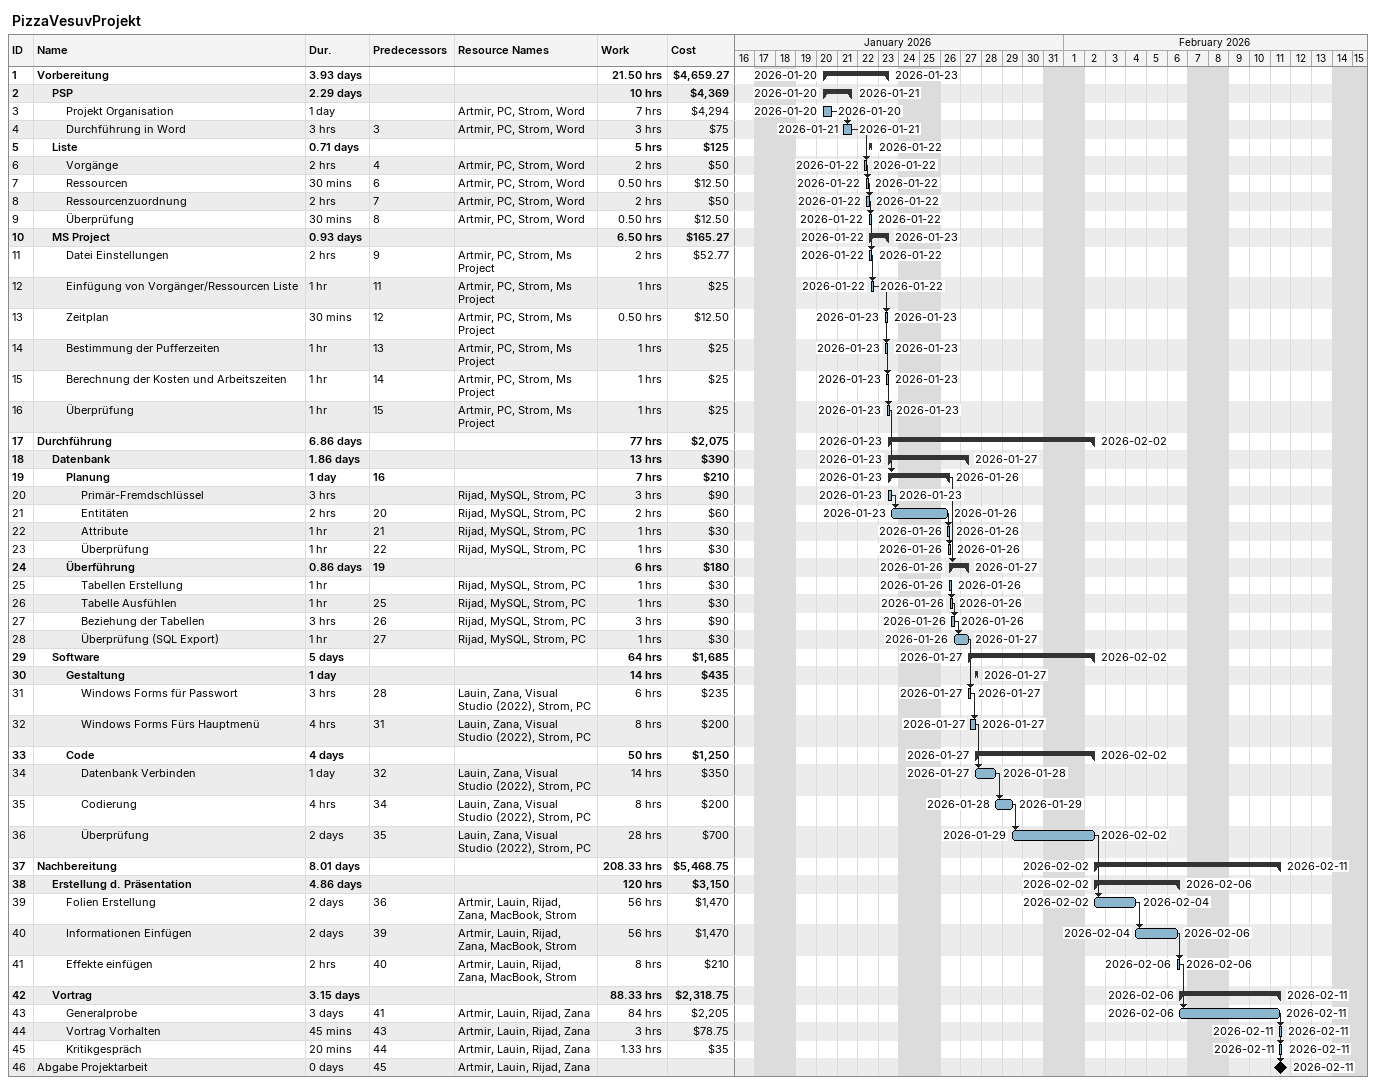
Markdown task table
PizzaVesuvProjekt

| ID | Level | Task | Duration | Start | Finish | Predecessors | Resources | Work (h) | Cost ($) |
|---|---|---|---|---|---|---|---|---|---|
| 1 | 1 | **Vorbereitung** | 3.93d | 2026-01-20 | 2026-01-23 |  |  | 21.50 | 4659.27 |
| 2 | 2 | **PSP** | 2.29d | 2026-01-20 | 2026-01-21 |  |  | 10 | 4369 |
| 3 | 3 | Projekt Organisation | 1d | 2026-01-20 | 2026-01-20 |  | Artmir, PC, Strom, Word | 7 | 4294 |
| 4 | 3 | Durchführung in Word | 3h | 2026-01-21 | 2026-01-21 | 3 | Artmir, PC, Strom, Word | 3 | 75 |
| 5 | 2 | **Liste** | 0.71d | 2026-01-22 | 2026-01-22 |  |  | 5 | 125 |
| 6 | 3 | Vorgänge | 2h | 2026-01-22 | 2026-01-22 | 4 | Artmir, PC, Strom, Word | 2 | 50 |
| 7 | 3 | Ressourcen | 30min | 2026-01-22 | 2026-01-22 | 6 | Artmir, PC, Strom, Word | 0.50 | 12.50 |
| 8 | 3 | Ressourcenzuordnung | 2h | 2026-01-22 | 2026-01-22 | 7 | Artmir, PC, Strom, Word | 2 | 50 |
| 9 | 3 | Überprüfung | 30min | 2026-01-22 | 2026-01-22 | 8 | Artmir, PC, Strom, Word | 0.50 | 12.50 |
| 10 | 2 | **MS Project** | 0.93d | 2026-01-22 | 2026-01-23 |  |  | 6.50 | 165.27 |
| 11 | 3 | Datei Einstellungen | 2h | 2026-01-22 | 2026-01-22 | 9 | Artmir, PC, Strom, Ms Project | 2 | 52.77 |
| 12 | 3 | Einfügung von Vorgänger/Ressourcen Liste | 1h | 2026-01-22 | 2026-01-22 | 11 | Artmir, PC, Strom, Ms Project | 1 | 25 |
| 13 | 3 | Zeitplan | 30min | 2026-01-23 | 2026-01-23 | 12 | Artmir, PC, Strom, Ms Project | 0.50 | 12.50 |
| 14 | 3 | Bestimmung der Pufferzeiten | 1h | 2026-01-23 | 2026-01-23 | 13 | Artmir, PC, Strom, Ms Project | 1 | 25 |
| 15 | 3 | Berechnung der Kosten und Arbeitszeiten | 1h | 2026-01-23 | 2026-01-23 | 14 | Artmir, PC, Strom, Ms Project | 1 | 25 |
| 16 | 3 | Überprüfung | 1h | 2026-01-23 | 2026-01-23 | 15 | Artmir, PC, Strom, Ms Project | 1 | 25 |
| 17 | 1 | **Durchführung** | 6.86d | 2026-01-23 | 2026-02-02 |  |  | 77 | 2075 |
| 18 | 2 | **Datenbank** | 1.86d | 2026-01-23 | 2026-01-27 |  |  | 13 | 390 |
| 19 | 3 | **Planung** | 1d | 2026-01-23 | 2026-01-26 | 16 |  | 7 | 210 |
| 20 | 4 | Primär-Fremdschlüssel | 3h | 2026-01-23 | 2026-01-23 |  | Rijad, MySQL, Strom, PC | 3 | 90 |
| 21 | 4 | Entitäten | 2h | 2026-01-23 | 2026-01-26 | 20 | Rijad, MySQL, Strom, PC | 2 | 60 |
| 22 | 4 | Attribute | 1h | 2026-01-26 | 2026-01-26 | 21 | Rijad, MySQL, Strom, PC | 1 | 30 |
| 23 | 4 | Überprüfung | 1h | 2026-01-26 | 2026-01-26 | 22 | Rijad, MySQL, Strom, PC | 1 | 30 |
| 24 | 3 | **Überführung** | 0.86d | 2026-01-26 | 2026-01-27 | 19 |  | 6 | 180 |
| 25 | 4 | Tabellen Erstellung | 1h | 2026-01-26 | 2026-01-26 |  | Rijad, MySQL, Strom, PC | 1 | 30 |
| 26 | 4 | Tabelle Ausfühlen | 1h | 2026-01-26 | 2026-01-26 | 25 | Rijad, MySQL, Strom, PC | 1 | 30 |
| 27 | 4 | Beziehung der Tabellen | 3h | 2026-01-26 | 2026-01-26 | 26 | Rijad, MySQL, Strom, PC | 3 | 90 |
| 28 | 4 | Überprüfung (SQL Export) | 1h | 2026-01-26 | 2026-01-27 | 27 | Rijad, MySQL, Strom, PC | 1 | 30 |
| 29 | 2 | **Software** | 5d | 2026-01-27 | 2026-02-02 |  |  | 64 | 1685 |
| 30 | 3 | **Gestaltung** | 1d | 2026-01-27 | 2026-01-27 |  |  | 14 | 435 |
| 31 | 4 | Windows Forms für Passwort | 3h | 2026-01-27 | 2026-01-27 | 28 | Lauin, Zana, Visual Studio (2022), Strom, PC | 6 | 235 |
| 32 | 4 | Windows Forms Fürs Hauptmenü | 4h | 2026-01-27 | 2026-01-27 | 31 | Lauin, Zana, Visual Studio (2022), Strom, PC | 8 | 200 |
| 33 | 3 | **Code** | 4d | 2026-01-27 | 2026-02-02 |  |  | 50 | 1250 |
| 34 | 4 | Datenbank Verbinden | 1d | 2026-01-27 | 2026-01-28 | 32 | Lauin, Zana, Visual Studio (2022), Strom, PC | 14 | 350 |
| 35 | 4 | Codierung | 4h | 2026-01-28 | 2026-01-29 | 34 | Lauin, Zana, Visual Studio (2022), Strom, PC | 8 | 200 |
| 36 | 4 | Überprüfung | 2d | 2026-01-29 | 2026-02-02 | 35 | Lauin, Zana, Visual Studio (2022), Strom, PC | 28 | 700 |
| 37 | 1 | **Nachbereitung** | 8.01d | 2026-02-02 | 2026-02-11 |  |  | 208.33 | 5468.75 |
| 38 | 2 | **Erstellung d. Präsentation** | 4.86d | 2026-02-02 | 2026-02-06 |  |  | 120 | 3150 |
| 39 | 3 | Folien Erstellung | 2d | 2026-02-02 | 2026-02-04 | 36 | Artmir, Lauin, Rijad, Zana, MacBook, Strom | 56 | 1470 |
| 40 | 3 | Informationen Einfügen | 2d | 2026-02-04 | 2026-02-06 | 39 | Artmir, Lauin, Rijad, Zana, MacBook, Strom | 56 | 1470 |
| 41 | 3 | Effekte einfügen | 2h | 2026-02-06 | 2026-02-06 | 40 | Artmir, Lauin, Rijad, Zana, MacBook, Strom | 8 | 210 |
| 42 | 2 | **Vortrag** | 3.15d | 2026-02-06 | 2026-02-11 |  |  | 88.33 | 2318.75 |
| 43 | 3 | Generalprobe | 3d | 2026-02-06 | 2026-02-11 | 41 | Artmir, Lauin, Rijad, Zana | 84 | 2205 |
| 44 | 3 | Vortrag Vorhalten | 45min | 2026-02-11 | 2026-02-11 | 43 | Artmir, Lauin, Rijad, Zana | 3 | 78.75 |
| 45 | 3 | Kritikgespräch | 20min | 2026-02-11 | 2026-02-11 | 44 | Artmir, Lauin, Rijad, Zana | 1.33 | 35 |
| 46 | 1 | Abgabe Projektarbeit | 0d | 2026-02-11 | 2026-02-11 | 45 | Artmir, Lauin, Rijad, Zana |  |  |
